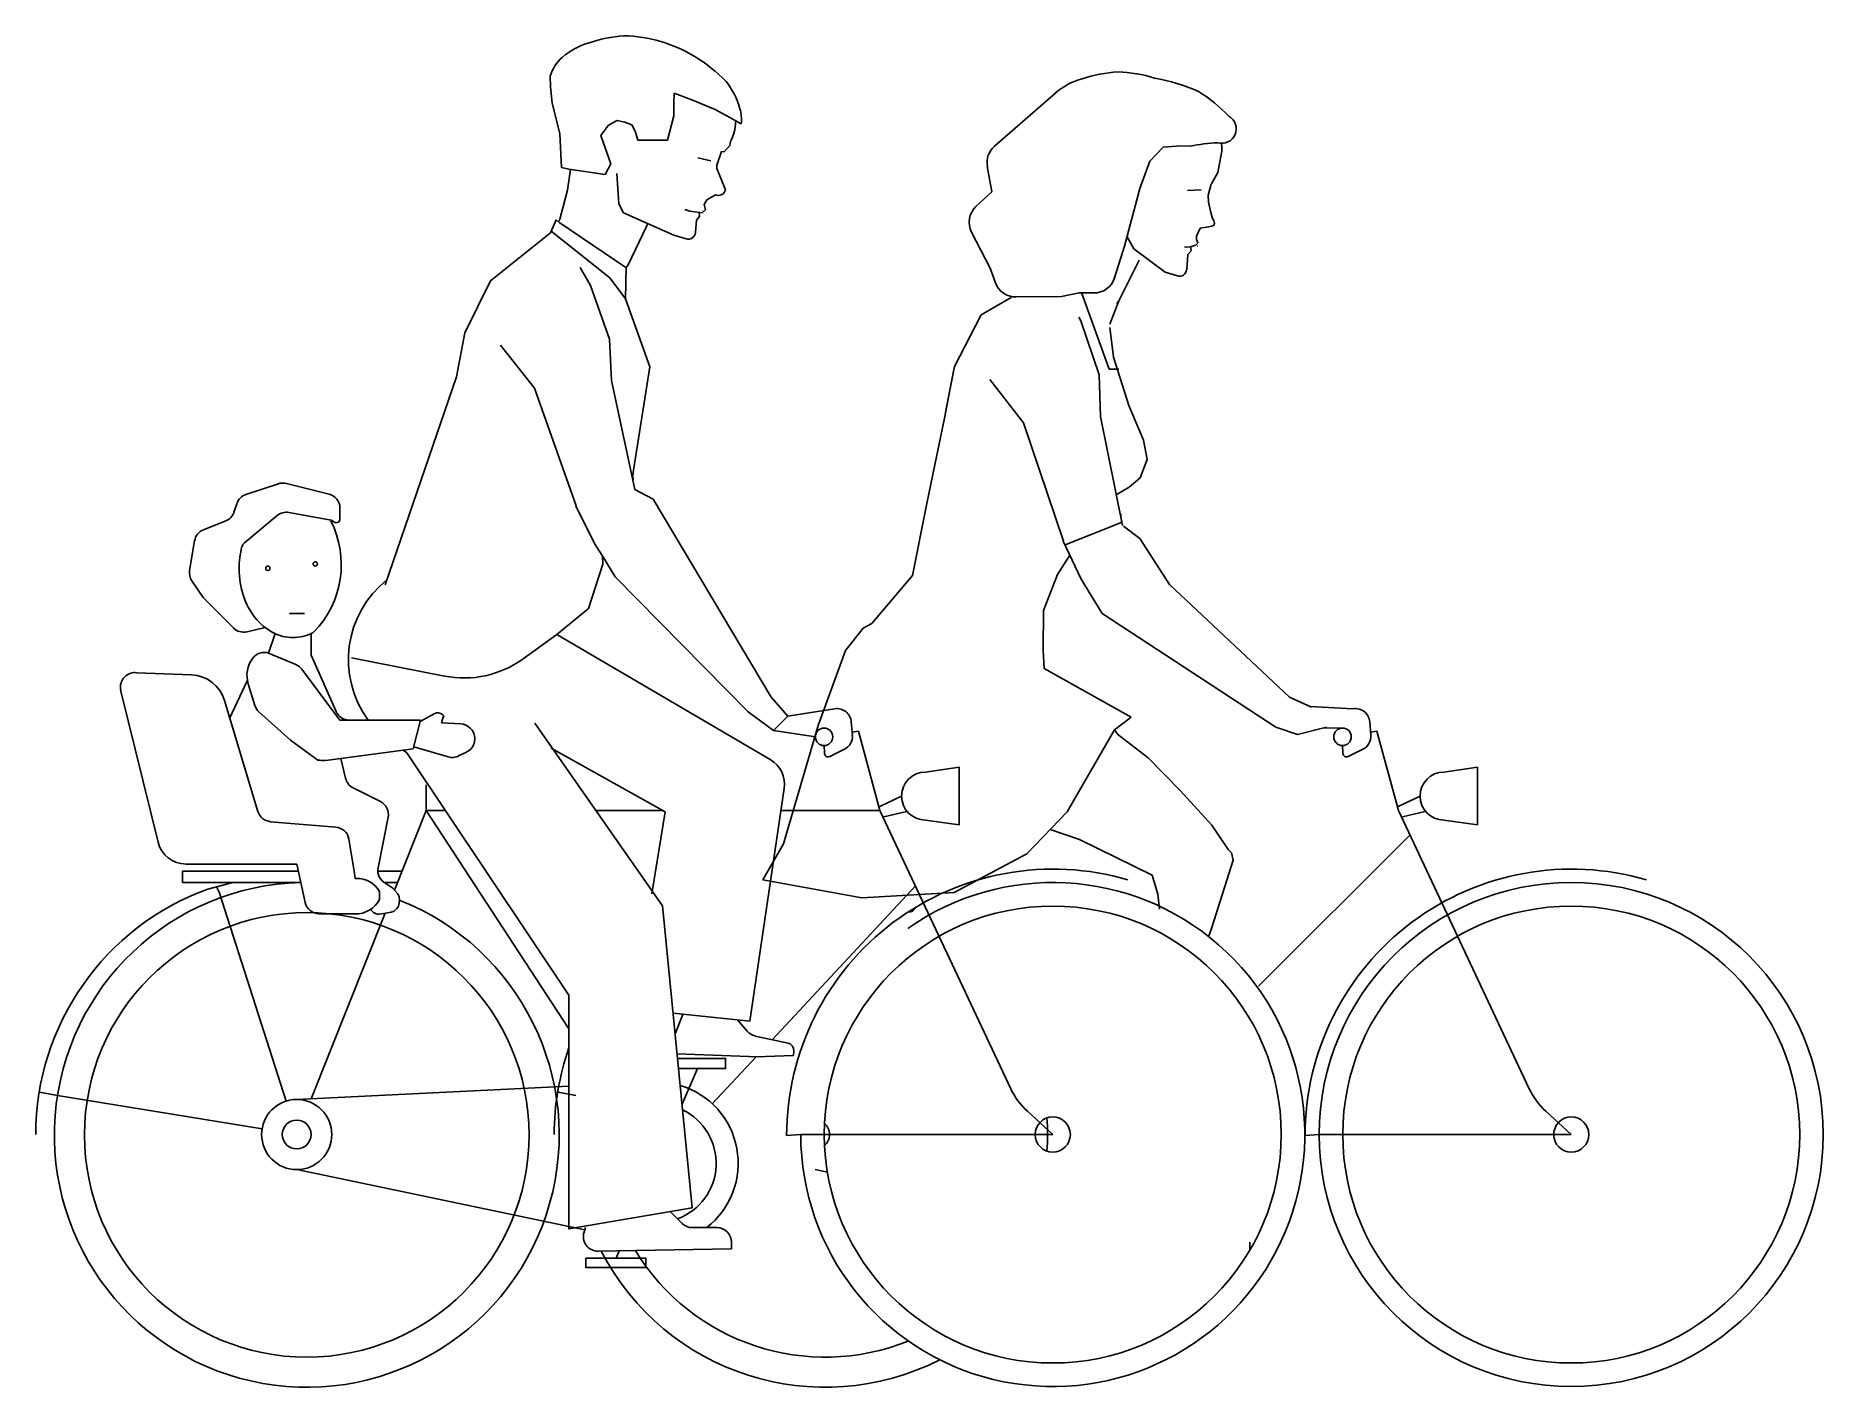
# Model space of a CAD drawing. Extents: x 0 to 248, y 0 to 187.
import ezdxf

# ---------------------------------------------------------------- set-up
doc = ezdxf.new("R2010")
doc.units = 0
doc.header["$LTSCALE"] = 50
doc.header["$MEASUREMENT"] = 0
doc.layers.get('0').update_dxf_attribs({"linetype": 'CONTINUOUS'})

msp = doc.modelspace()

# ---------------------------------------------------------------- linework, layer by layer
at = {"color": 0, "linetype": 'ByBlock'}
for p, q in [((71.14, 181.67), (71.16, 180.2)), ((71.41, 177.94), (71.16, 180.2)), ((88.33, 179.29), (88.31, 178.01)), ((90.8, 178.38), (88.33, 179.29)), ((141.38, 179.39), (132.83, 171.94)), ((72.45, 173.71), (71.41, 177.94)), ((88.31, 178.01), (88.32, 176.18)), ((90.8, 178.38), (94.06, 177.05)), ((94.06, 177.05), (96.09, 175.91)), ((79.17, 174.84), (78.16, 173.41)), ((80.37, 175.5), (79.17, 174.84)), ((81.48, 175.26), (80.37, 175.5)), ((82.47, 174.89), (81.48, 175.26)), ((82.95, 174.01), (82.47, 174.89)), ((83.32, 172.8), (82.95, 174.01)), ((88.32, 176.18), (87.42, 172.79)), ((96.09, 175.91), (97.67, 175.07)), ((72.7, 168.98), (72.45, 173.71)), ((78.16, 173.41), (79.56, 169.5)), ((87.42, 172.79), (83.32, 172.8)), ((96.1, 172.02), (95.3, 171.17)), ((96.17, 172.61), (96.1, 172.02)), ((156.28, 171.81), (154.42, 169.86)), ((158.1, 171.94), (156.28, 171.81)), ((160.31, 172), (158.1, 171.94)), ((164.39, 171.92), (164.37, 172.34)), ((164.39, 171.92), (164.4, 171.26)), ((73.74, 168.77), (72.7, 168.98)), ((79.56, 169.5), (78.75, 168.03)), ((93.46, 169.9), (91.64, 170.33)), ((94.29, 168.86), (95.47, 165.9)), ((94.92, 171.2), (94.33, 169.44)), ((95.3, 171.17), (94.92, 171.2)), ((131.84, 169.17), (132.46, 165.63)), ((154.42, 169.86), (153, 166.08)), ((164.4, 171.26), (163.87, 168.27)), ((73.96, 168.74), (73.56, 165.83)), ((78.75, 168.03), (73.74, 168.77)), ((80.65, 163.94), (80.41, 168.14)), ((162.52, 165.15), (162.94, 166.66)), ((163.87, 168.27), (162.98, 166.72)), ((73.56, 165.83), (72.45, 161.79)), ((81.33, 162.7), (80.65, 163.94)), ((92.89, 164.49), (92.53, 163.84)), ((92.72, 163.1), (92.53, 163.84)), ((94.1, 165.19), (92.89, 164.49)), ((132.46, 165.63), (130.26, 163.56)), ((153, 166.08), (150.91, 158.04)), ((161.52, 165.87), (159.65, 165.79)), ((162.56, 164.17), (162.52, 165.15)), ((162.89, 162.74), (162.56, 164.17)), ((71.96, 161.7), (71.16, 159.92)), ((72.48, 161.27), (71.96, 161.7)), ((72.45, 161.79), (72.28, 161.44)), ((72.45, 161.79), (72.45, 161.79)), ((72.45, 161.79), (72.45, 161.79)), ((72.45, 161.79), (72.45, 161.79)), ((72.45, 161.79), (72.45, 161.79)), ((88.32, 159.57), (81.33, 162.7)), ((90.52, 162.91), (89.84, 163.15)), ((92.23, 162.69), (90.52, 162.91)), ((91.44, 161.67), (91.31, 159.94)), ((91.89, 162.2), (91.44, 161.67)), ((91.89, 162.2), (91.8, 162.75)), ((92.23, 162.69), (92.72, 163.1)), ((92.36, 162.91), (92.35, 162.9)), ((163.11, 161.91), (162.89, 162.74)), ((163.31, 161.63), (163.11, 161.91)), ((163.38, 161.24), (163.31, 161.63)), ((71.16, 159.92), (62.85, 153.27)), ((71.26, 160.14), (79.41, 153.65)), ((72.48, 161.27), (72.49, 161.3)), ((81.63, 155.11), (72.49, 161.3)), ((84.48, 160.7), (81.94, 155.49)), ((84.48, 160.7), (84.69, 161.2)), ((90.03, 159.07), (88.32, 159.57)), ((129.65, 160), (132.23, 155)), ((152.2, 157.67), (151.25, 159.36)), ((161.41, 160.56), (160.87, 159.46)), ((160.88, 159.49), (160.87, 158.99)), ((160.87, 158.99), (160.96, 158.76)), ((161.4, 160.54), (162.56, 160.73)), ((162.56, 160.73), (162.99, 160.83)), ((162.99, 160.83), (163.28, 160.94)), ((163.28, 160.94), (163.38, 161.24)), ((150.91, 158.04), (149.51, 153.65)), ((156.53, 154.46), (152.2, 157.67)), ((159.56, 157.93), (159.23, 157.96)), ((159.69, 156.91), (159.53, 154.78)), ((160.07, 157.96), (159.56, 157.93)), ((160.14, 157.43), (159.69, 156.91)), ((160.77, 158.21), (160.07, 157.96)), ((160.14, 157.43), (160.07, 157.98)), ((160.82, 158.22), (161.05, 158.42)), ((160.96, 158.76), (161.07, 158.49)), ((161.06, 158.08), (161.05, 158.08)), ((76.72, 152.62), (75.29, 155.08)), ((81.57, 150.77), (81.69, 155.16)), ((81.94, 155.49), (81.69, 155.11)), ((132.23, 155), (132.96, 152.99)), ((152.71, 155.64), (150.1, 150.47)), ((152.71, 155.64), (152.93, 156.14)), ((158.24, 153.93), (156.53, 154.46)), ((62.85, 153.27), (59.26, 146.04)), ((79.35, 145.16), (76.72, 152.62)), ((79.41, 153.65), (81.57, 150.77)), ((142.16, 151.08), (144.58, 151.59)), ((144.58, 151.59), (146.61, 151.56)), ((144.9, 151.61), (148.75, 140.99)), ((81.57, 150.77), (84.95, 141.29)), ((130.98, 148.52), (135.17, 150.93)), ((135.81, 151.01), (142.16, 151.08)), ((148.86, 147.22), (150.1, 150.47)), ((150.1, 150.47), (149.84, 150.09)), ((130.98, 148.52), (127.28, 141.34)), ((144.83, 147.67), (144.53, 148.21)), ((147.36, 140.18), (144.83, 147.67)), ((149.38, 142.65), (148.85, 146.75)), ((59.26, 146.04), (58.13, 139.92)), ((64.21, 144.3), (68.95, 138.34)), ((79.66, 139.39), (79.35, 145.16)), ((151.51, 135.94), (149.38, 142.65)), ((58.13, 139.92), (48.23, 111.01)), ((82.89, 124.29), (79.66, 139.39)), ((84.95, 141.29), (82.72, 126.96)), ((127.16, 140.7), (125.88, 134.19)), ((127.28, 141.34), (126.07, 135.24)), ((132.21, 139.53), (136.86, 133.51)), ((147.58, 134.4), (147.36, 140.18)), ((148.75, 140.99), (150.11, 140.99)), ((68.95, 138.34), (74.72, 122)), ((125.88, 134.19), (123.42, 122.32)), ((150.6, 119.25), (147.58, 134.4)), ((153.53, 131.1), (151.51, 135.94)), ((136.86, 133.51), (142.4, 117.08)), ((153.53, 131.1), (154.04, 128.42)), ((82.72, 126.96), (82.55, 125.89)), ((154.04, 128.42), (153.07, 125.89)), ((33.38, 125.06), (28.88, 123.56)), ((40.42, 123.63), (34.5, 125.11)), ((82.72, 125.88), (82.6, 125.54)), ((85.43, 122.93), (82.89, 124.29)), ((151.56, 124.6), (149.75, 123.52)), ((153.07, 125.89), (151.56, 124.6)), ((27.62, 122.3), (27.22, 121.13)), ((41.93, 120.15), (41.93, 121.69)), ((77.27, 116.78), (74.69, 121.99)), ((101.82, 95.44), (85.43, 122.93)), ((123.42, 122.32), (121.46, 112.32)), ((26.07, 119.9), (22.98, 118.66)), ((33.21, 120.65), (28.66, 116.85)), ((40.73, 120), (34.85, 121.08)), ((41.16, 119.73), (40.73, 120)), ((142.64, 116.57), (150.56, 119.73)), ((150.45, 120.85), (150.33, 120.51)), ((150.77, 119.16), (153.02, 117.45)), ((21.75, 117.14), (21.06, 113.03)), ((77.27, 116.78), (78.66, 114.61)), ((144.87, 111.83), (142.37, 117.08)), ((153.02, 117.45), (157.13, 111.09)), ((78.45, 113.89), (78.4, 115.02)), ((80.17, 112.12), (78.66, 114.61)), ((141.58, 112.45), (143.29, 115.14)), ((78.45, 113.89), (76.45, 107.76)), ((80.17, 112.12), (98.65, 93.41)), ((121.46, 112.32), (115.78, 105.65)), ((139.63, 107.46), (141.58, 112.45)), ((144.87, 111.83), (147.78, 107.05)), ((21.37, 111.59), (22.93, 109.25)), ((22.93, 109.25), (27.13, 105.05)), ((157.13, 111.09), (173.82, 95.44)), ((34.91, 107.06), (37.01, 107.06)), ((76.45, 107.76), (72.07, 104.12)), ((139.59, 101.95), (139.63, 107.46)), ((147.78, 107.05), (171.93, 91.25)), ((29.03, 104.52), (31.56, 105.12)), ((114.59, 105.02), (112.13, 101.93)), ((115.78, 105.65), (114.59, 105.02)), ((32.93, 104.25), (32.03, 101.55)), ((37.93, 104.25), (37.93, 101.25)), ((72.07, 104.12), (67.36, 100.73)), ((72.07, 104.12), (101.7, 86.77)), ((112.13, 101.93), (108.36, 91.47)), ((139.59, 101.95), (139.72, 99.42)), ((35.81, 99.96), (32.03, 101.55)), ((36.63, 99.31), (38.93, 96.25)), ((37.93, 101.25), (41.4, 93.43)), ((56.46, 98.35), (43.56, 100.91)), ((151.8, 92.66), (139.72, 99.42)), ((13.75, 98.81), (21.31, 98.53)), ((29.07, 97.71), (26.66, 92.55)), ((29.2, 97.28), (30.11, 94.29)), ((16.68, 75.29), (11.48, 96.45)), ((25.91, 94.97), (30.54, 79.55)), ((38.93, 96.25), (41.93, 92.25)), ((104.15, 92.77), (101.82, 95.44)), ((176.84, 94.05), (173.82, 95.44)), ((30.69, 93.38), (35.09, 89.46)), ((41.93, 92.25), (44.63, 92.25)), ((43.23, 92.25), (53.12, 92.25)), ((53.12, 92.25), (52.12, 88.25)), ((53.08, 92.07), (53.08, 92.07)), ((53.09, 92.03), (55.02, 93.13)), ((56.19, 92.37), (56.02, 91.85)), ((56.02, 91.85), (58.72, 91.71)), ((56.35, 92.83), (56.19, 92.37)), ((56.22, 92.97), (56.35, 92.83)), ((98.65, 93.41), (102.16, 90.8)), ((104.15, 92.77), (102.16, 90.8)), ((104.15, 92.77), (110.63, 93.82)), ((112.95, 92), (113.1, 90.16)), ((149.48, 90.88), (151.8, 92.66)), ((176.61, 94.15), (182.63, 93.82)), ((184.95, 92), (185.1, 90.16)), ((35.09, 89.46), (38.88, 86.7)), ((60.03, 91.13), (60.07, 91.09)), ((102.16, 90.8), (107.96, 89.92)), ((108.36, 91.47), (103.53, 75.04)), ((113.93, 90.69), (113.06, 90.57)), ((116.93, 79.69), (113.93, 90.69)), ((142.91, 79.49), (149.48, 90.88)), ((149.96, 90.23), (149.48, 90.88)), ((154.16, 87.01), (149.96, 90.23)), ((171.93, 91.25), (174.93, 90.25)), ((174.93, 90.25), (178.93, 91.25)), ((178.6, 91.16), (181.17, 91.13)), ((185.93, 90.69), (185.06, 90.57)), ((188.93, 79.69), (185.93, 90.69)), ((52.12, 88.25), (39.99, 86.65)), ((42.06, 86.89), (42.72, 84.16)), ((51.22, 87.69), (50.72, 88.07)), ((56.96, 87.13), (52.19, 88.52)), ((59.53, 87.81), (58.4, 87.26)), ((60.62, 89.3), (60.61, 89.23)), ((71.26, 88.34), (87.09, 79.51)), ((109.23, 87.6), (109.16, 88.81)), ((112, 88.2), (109.95, 87.18)), ((158.62, 82.45), (154.16, 87.01)), ((181.23, 87.6), (181.16, 88.81)), ((184, 88.2), (181.95, 87.18)), ((39.12, 86.67), (38.88, 86.7)), ((123.26, 85.02), (127.93, 85.69)), ((127.93, 77.69), (127.93, 85.69)), ((195.26, 85.02), (199.93, 85.69)), ((199.93, 77.69), (199.93, 85.69)), ((43.77, 82.83), (47.57, 80.93)), ((53.93, 79.69), (53.93, 83.25)), ((103.63, 82.73), (98.87, 50.45)), ((163.04, 77.66), (158.62, 82.45)), ((49.51, 68.63), (53.93, 79.69)), ((53.93, 79.69), (73.74, 49.36)), ((56.57, 79.69), (53.93, 79.69)), ((86.78, 79.69), (77.48, 79.69)), ((87.09, 79.51), (85.25, 68.11)), ((116.93, 79.69), (103.18, 79.69)), ((117, 80.27), (116.82, 80.2)), ((116.93, 79.69), (135.09, 41.05)), ((119.93, 81.69), (117, 80.27)), ((120.66, 79.54), (117.49, 78.81)), ((137.33, 73.65), (142.91, 79.49)), ((189, 80.27), (188.82, 80.2)), ((188.93, 79.69), (207.09, 41.05)), ((191.93, 81.69), (189, 80.27)), ((192.66, 79.54), (189.49, 78.81)), ((32.29, 78.13), (41.38, 77.38)), ((48.63, 78.75), (47.23, 71.74)), ((123.26, 78.36), (127.93, 77.69)), ((140.57, 77.04), (144.63, 75.64)), ((165.27, 74.27), (163.04, 77.66)), ((195.26, 78.36), (199.93, 77.69)), ((43.19, 75.71), (43.93, 71.25)), ((103.53, 75.04), (100.68, 70.07)), ((144.63, 75.64), (154.74, 70.7)), ((190.47, 76.23), (169.52, 55.28)), ((20.56, 72.25), (35.93, 72.25)), ((35.93, 72.25), (37.09, 66.92)), ((127.23, 68.29), (137.33, 73.65)), ((163, 63.42), (165.99, 72.8)), ((165.27, 74.27), (165.75, 73.81)), ((165.75, 73.81), (165.99, 72.8)), ((35.93, 69.69), (20.06, 69.69)), ((23.58, 68.76), (27.06, 69.69)), ((35.93, 69.69), (36.49, 69.69)), ((44.04, 70.24), (43.93, 71.25)), ((44.2, 70.24), (44.04, 70.24)), ((46.25, 69.69), (46.19, 69.69)), ((48.08, 69.69), (49.82, 69.69)), ((48.3, 69.56), (49.29, 68.89)), ((50.16, 71.25), (50.55, 71.25)), ((100.68, 70.07), (114.42, 67.57)), ((155.52, 68.08), (154.74, 70.7)), ((25.16, 68.33), (24.8, 69.09)), ((34.45, 39.33), (25.16, 68.33)), ((47.43, 67.35), (47.43, 68.44)), ((49.29, 68.89), (49.96, 68.1)), ((50.19, 67.38), (50.14, 66.75)), ((121.93, 69.25), (101.96, 47.85)), ((114.42, 67.57), (127.23, 68.29)), ((155.52, 68.08), (155.74, 65.98)), ((37.92, 39.66), (48.22, 65.41)), ((39.05, 65.35), (44, 65.35)), ((46.61, 65.54), (46.17, 65.94)), ((47.74, 65.32), (47.37, 65.28)), ((49.05, 65.56), (47.74, 65.32)), ((49.84, 66.1), (49.56, 65.82)), ((121.84, 66.1), (121.56, 65.82)), ((163, 63.42), (162.58, 62.15)), ((98.87, 50.45), (88.21, 51.52)), ((89.57, 51.38), (88.49, 48.65)), ((97.15, 50.6), (98.5, 49.02)), ((99.59, 48.37), (104.18, 47.37)), ((99.95, 45.49), (88.73, 45.89)), ((99.76, 45.5), (93.65, 38.96)), ((104.9, 45.68), (99.76, 45.5)), ((104.96, 46.29), (104.9, 45.68)), ((89.45, 38.9), (91.58, 43.84)), ((2.71, 40.13), (0.22, 40.59)), ((31.12, 35.48), (2.71, 40.13)), ((73.74, 41.41), (35.93, 39.56)), ((74.71, 40.13), (72.22, 40.59)), ((137.4, 37.91), (140.93, 34.69)), ((209.4, 37.91), (212.93, 34.69)), ((103.97, 34.54), (105.93, 34.69)), ((140.93, 34.69), (105.93, 34.69)), ((175.97, 34.54), (177.93, 34.69)), ((212.93, 34.69), (177.93, 34.69)), ((35.93, 29.82), (75.95, 21.46)), ((107.93, 29.82), (109.64, 29.46)), ((89.45, 22.34), (87.83, 23.96)), ((76.05, 21.76), (75.84, 21.13)), ((94.3, 21.76), (90.87, 21.76)), ((76.1, 17.54), (84.48, 17.54)), ((77.77, 18.49), (96.3, 18.81)), ((80.72, 18.55), (80.29, 17.54)), ((96.3, 18.81), (96.3, 19.76)), ((168.3, 18.81), (168.3, 19.76))]:
    msp.add_line(p, q, dxfattribs=at)
for points in [[(96.17, 172.61, 0.050999), (96.66, 173.8, 0.076514)], [(123.26, 85.02, 1), (123.26, 78.36, 1)], [(195.26, 85.02, 1), (195.26, 78.36, 1)]]:
    msp.add_lwpolyline(points, format="xyb", dxfattribs=at)
for points in [[(51.22, 87.69), (73.74, 54.04), (73.74, 21.57), (90.87, 24.52), (86.74, 66.43), (69.02, 91.82)], [(20.06, 69.69), (20.06, 71.25), (36.15, 71.25)], [(47.19, 71.25), (50.16, 71.25)], [(88.96, 43.85), (95.48, 43.85), (95.48, 45.26), (88.88, 45.26)], [(76.1, 17.54), (76.1, 16.21), (84.43, 16.21), (84.43, 17.52)]]:
    msp.add_lwpolyline(points, dxfattribs=at)
for centre, radius in [((38.5, 113.93), 0.299), ((31.92, 113.33), 0.299), ((109.17, 89.92), 1.21), ((181.17, 89.92), 1.21), ((212.93, 34.69), 35), ((37.33, 34.64), 30.87), ((140.93, 34.69), 31.73), ((212.93, 34.69), 31.73), ((35.93, 34.69), 4.87), ((35.93, 34.69), 2), ((140.93, 34.69), 2.44), ((212.93, 34.69), 2.44)]:
    msp.add_circle(centre, radius, dxfattribs=at)
for centre, radius, start, end in [((79.18, 176.99), 9.68, 106.6605, 131.1295), ((82.69, 168.25), 19.07, 93.915, 109.2248), ((80.94, 167.59), 19.7, 73.6678, 88.7196), ((80.94, 167.59), 19.7, 58.616, 73.6678), ((76.46, 180.11), 5.54, 131.1295, 163.6678), ((79.13, 164.77), 23.05, 44.5008, 58.4271), ((147.64, 172.01), 9.68, 105.8391, 130.3081), ((151.02, 163.22), 19.07, 93.0935, 108.4034), ((149.27, 162.58), 19.7, 72.8463, 87.8982), ((149.47, 152.04), 29.9, 66.9736, 79.1883), ((87.51, 174.5), 10.31, 14.8237, 38.5269), ((149.37, 160.82), 22.14, 43.5921, 57.802), ((92.16, 175.59), 5.54, 354.5961, 16.2061), ((90.57, 175.59), 6.34, 343.6678, 359.0006), ((164.4, 174.35), 2.01, 253.7032, 59.8273), ((134.8, 169.68), 3, 131.0356, 189.8718), ((165.16, 146.46), 26, 92.9089, 101.4101), ((95.26, 169.08), 1, 159.0815, 192.595), ((94.5, 166.11), 0.996, 246.2899, 347.7434), ((162.54, 165.13), 0.0506, 73.618, 235.1723), ((132.32, 161.38), 3, 133.2466, 207.3141), ((90.31, 160.03), 1, 253.6678, 354.8501), ((158.53, 154.89), 1, 252.8463, 354.0286), ((135.78, 154.01), 3, 199.8626, 270.6138), ((146.65, 154.56), 3, 269.1786, 342.3502), ((34.01, 123.17), 2, 75.9638, 108.4349), ((29.51, 121.67), 2, 108.4349, 161.5651), ((39.93, 121.69), 2, 0, 75.9638), ((25.33, 121.76), 2, 291.8014, 341.5651), ((34.49, 119.11), 2, 79.6266, 129.8056), ((28.71, 113.85), 13.41, 315.7931, 26.9306), ((41.43, 120.15), 0.5, 237.7648, 0), ((23.72, 116.81), 2, 111.8014, 170.5377), ((29.3, 116.08), 1, 129.8056, 165.2246), ((40.06, 113.25), 12.13, 165.2246, 180), ((23.03, 112.7), 2, 170.5377, 213.6901), ((40.06, 113.25), 12.13, 180, 198.0152), ((57.3, 100.63), 14.19, 128.4296, 216.2112), ((37.79, 112.51), 9.74, 198.0152, 218.1367), ((28.54, 106.46), 2, 225, 284.0362), ((36.35, 111.38), 7.91, 218.1367, 242.1852), ((35.43, 109.64), 5.94, 242.1852, 270), ((35.43, 109.64), 5.94, 270, 296.0995), ((37.61, 105.2), 1, 296.0995, 315.7931), ((33.02, 98.45), 4, 143.2379, 197.0008), ((31.42, 99.64), 2, 71.5651, 143.2379), ((35.03, 98.11), 2, 36.8699, 67.1679), ((59.18, 112.09), 14, 258.8063, 305.7656), ((13.45, 96.84), 2, 81.2538, 191.1703), ((21.13, 93.53), 5, 16.6992, 87.8421), ((21.13, 93.53), 5, 16.6992, 87.8421), ((32.02, 94.88), 2, 197.0008, 228.2574), ((43.23, 94.25), 2, 203.9625, 270), ((55.51, 92.26), 1, 45.0177, 119.5771), ((110.95, 91.84), 2, 4.6697, 99.1382), ((182.95, 91.84), 2, 4.6697, 99.1382), ((58.62, 89.72), 2, 45.018, 87.0661), ((58.66, 89.68), 2, 349.153, 45.018), ((111.1, 89.99), 2, 296.5508, 4.6697), ((183.1, 89.99), 2, 296.5508, 4.6697), ((57.52, 89.05), 2, 253.7667, 296.174), ((58.65, 89.61), 2, 296.174, 349.153), ((109.73, 87.63), 0.5, 183.1819, 296.5508), ((181.73, 87.63), 0.5, 183.1819, 296.5508), ((39.6, 89.63), 3, 260.8312, 277.4855), ((99.68, 83.31), 4, 351.6116, 59.6465), ((44.66, 84.62), 2, 193.3733, 243.4349), ((32.46, 80.13), 2, 196.6992, 265.2364), ((46.67, 79.14), 2, 348.6901, 63.4349), ((41.21, 75.38), 2, 9.4623, 85.2364), ((20.56, 76.25), 4, 193.7872, 270), ((37.33, 34.64), 35.05, 91.3755, 68.4961), ((44.36, 66.74), 3.5, 28.9853, 92.7002), ((49.19, 71.35), 2, 168.6901, 243.4349), ((140.98, 34.54), 37.01, 73.6887, 180), ((140.93, 34.69), 35, 180, 125.1372), ((212.98, 34.54), 37.01, 73.6887, 180), ((35.93, 34.69), 36.24, 109.9296, 180), ((44.17, 68.99), 3.65, 267.3685, 333.1763), ((49.19, 67.45), 1, 355.983, 40.0786), ((39.05, 67.35), 2, 192.2982, 270), ((47.28, 66.28), 1, 227.3983, 274.9098), ((48.86, 66.54), 1, 280.6131, 314.0432), ((49.15, 66.82), 1, 314.0432, 355.983), ((120.86, 66.54), 1, 280.6131, 314.0432), ((100.02, 50.33), 2, 220.6188, 257.6267), ((103.97, 46.39), 1, 354.2862, 77.6267), ((107.93, 34.69), 36.24, 160.6271, 180), ((85.93, 30.69), 11.31, 307.8583, 73.2433), ((144.14, 45.3), 10, 205.1642, 227.6522), ((216.14, 45.3), 10, 205.1642, 227.6522), ((85.93, 30.69), 8.25, 290.552, 64.1259), ((107.93, 34.69), 2, 310.8123, 49.1877), ((109.33, 34.64), 30.87, 355.8058, 4.3634), ((90.87, 23.76), 2, 225.0179, 270), ((77.74, 20.49), 2, 161.5543, 270.9872), ((94.3, 19.76), 2, 0, 90), ((109.33, 34.64), 35.05, 207.4173, 296.9831), ((109.33, 34.64), 30.87, 211.3423, 291.9514)]:
    msp.add_arc(centre, radius, start, end, dxfattribs=at)

doc.saveas('drawing.dxf')
